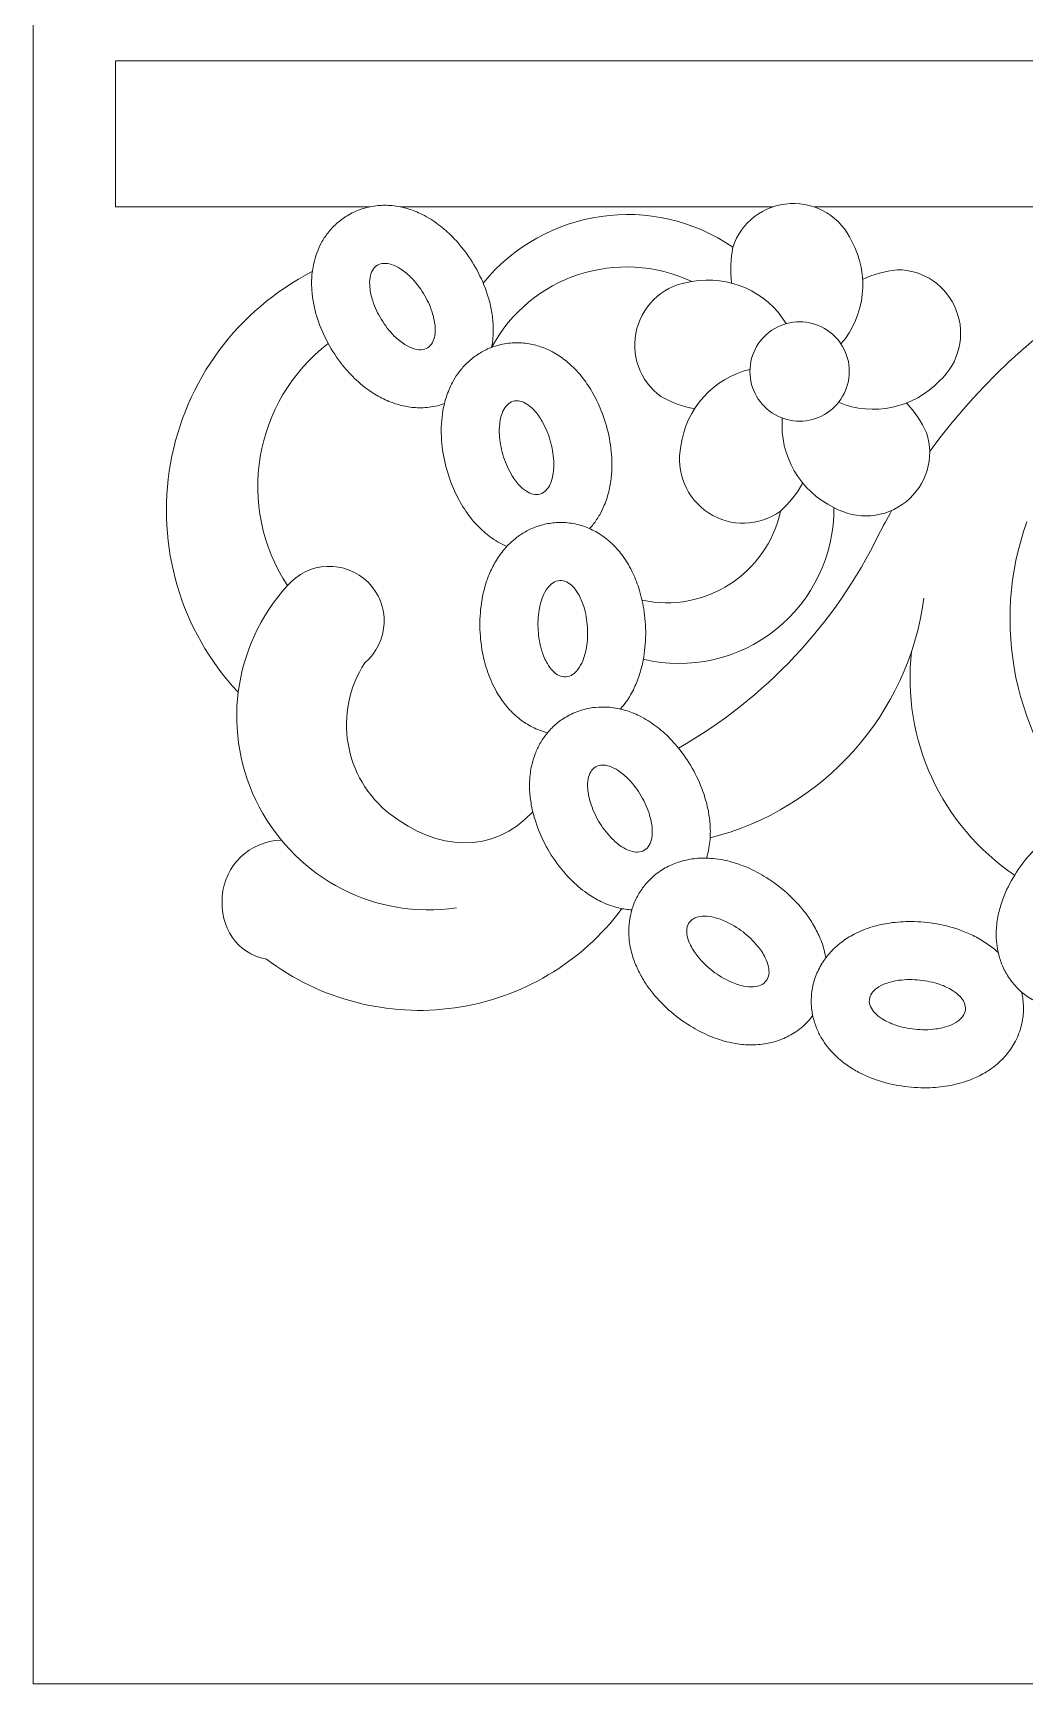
# Model space of a CAD drawing. Header units: millimetres. Extents: x 5151 to 5396, y 1629 to 1892.
# Drawn here: x 5151.92 to 5175.95, y 1769.91 to 1809.92 of the extents above; entities that cross this region are included whole.
import ezdxf

# ---------------------------------------------------------------- set-up
doc = ezdxf.new("R2010")
doc.units = ezdxf.units.MM
doc.header["$MEASUREMENT"] = 0
doc.layers.add('SITARA ALL', color=18, linetype='Continuous', true_color=0x000000)

msp = doc.modelspace()

# ---------------------------------------------------------------- linework, layer by layer
at = {"layer": 'SITARA ALL', "lineweight": 9}
for points, knots in [([(5151.918, 1891.909), (5151.918, 1891.909), (5395.918, 1891.909), (5395.918, 1891.909), (5395.918, 1891.909), (5395.918, 1769.909), (5395.918, 1769.909), (5395.918, 1769.909), (5151.918, 1769.909), (5151.918, 1769.909), (5151.918, 1769.909), (5151.918, 1891.909), (5151.918, 1891.909)], [0, 0, 0, 0, 0.25, 0.25, 0.25, 0.5, 0.5, 0.5, 0.75, 0.75, 0.75, 1, 1, 1, 1]), ([(5196.687, 1801.448), (5193.57, 1804.635), (5189.207, 1806.285), (5184.761, 1805.958), (5180.316, 1805.63), (5176.257, 1803.379), (5173.643, 1799.769)], [0, 0, 0, 0, 0.333333, 0.333333, 0.333333, 1, 1, 1, 1]), ([(5163.03, 1802.3), (5163.039, 1802.345), (5163.046, 1802.391), (5163.052, 1802.437), (5163.068, 1802.566), (5163.074, 1802.695), (5163.068, 1802.825), (5163.063, 1802.945), (5163.05, 1803.064), (5163.028, 1803.182), (5163.008, 1803.295), (5162.981, 1803.407), (5162.948, 1803.517), (5162.887, 1803.718), (5162.809, 1803.913), (5162.712, 1804.099), (5162.617, 1804.284), (5162.507, 1804.461), (5162.382, 1804.628), (5162.278, 1804.766), (5162.164, 1804.897), (5162.04, 1805.018), (5161.935, 1805.122), (5161.822, 1805.217), (5161.702, 1805.304), (5161.575, 1805.397), (5161.439, 1805.477), (5161.296, 1805.545), (5161.188, 1805.595), (5161.076, 1805.637), (5160.961, 1805.67), (5160.832, 1805.706), (5160.699, 1805.729), (5160.565, 1805.738), (5160.453, 1805.746), (5160.339, 1805.743), (5160.227, 1805.73), (5160.105, 1805.715), (5159.984, 1805.688), (5159.868, 1805.648), (5159.75, 1805.608), (5159.637, 1805.555), (5159.53, 1805.49)], [0, 0, 0, 0, 0.066667, 0.066667, 0.066667, 0.133333, 0.133333, 0.133333, 0.2, 0.2, 0.2, 0.266667, 0.266667, 0.266667, 0.333333, 0.333333, 0.333333, 0.4, 0.4, 0.4, 0.466667, 0.466667, 0.466667, 0.533333, 0.533333, 0.533333, 0.6, 0.6, 0.6, 0.666667, 0.666667, 0.666667, 0.733333, 0.733333, 0.733333, 0.8, 0.8, 0.8, 0.866667, 0.866667, 0.866667, 1, 1, 1, 1]), ([(5171.756, 1804.869), (5171.496, 1805.455), (5170.901, 1805.819), (5170.261, 1805.784), (5169.621, 1805.749), (5169.073, 1805.335), (5168.878, 1804.724)], [0, 0, 0, 0, 0.333333, 0.333333, 0.333333, 1, 1, 1, 1]), ([(5159.53, 1805.49), (5159.438, 1805.434), (5159.351, 1805.37), (5159.272, 1805.298), (5159.195, 1805.228), (5159.124, 1805.152), (5159.06, 1805.069), (5159.001, 1804.992), (5158.948, 1804.91), (5158.902, 1804.825), (5158.859, 1804.745), (5158.822, 1804.663), (5158.791, 1804.579), (5158.763, 1804.501), (5158.74, 1804.421), (5158.721, 1804.34), (5158.693, 1804.218), (5158.677, 1804.093), (5158.671, 1803.968), (5158.665, 1803.853), (5158.668, 1803.739), (5158.679, 1803.625), (5158.689, 1803.517), (5158.705, 1803.411), (5158.728, 1803.305), (5158.749, 1803.203), (5158.776, 1803.102), (5158.808, 1803.002), (5158.875, 1802.797), (5158.96, 1802.598), (5159.063, 1802.408), (5159.166, 1802.219), (5159.284, 1802.039), (5159.418, 1801.871), (5159.521, 1801.741), (5159.634, 1801.619), (5159.756, 1801.505), (5159.882, 1801.387), (5160.018, 1801.281), (5160.163, 1801.188), (5160.269, 1801.12), (5160.38, 1801.061), (5160.495, 1801.01), (5160.623, 1800.954), (5160.755, 1800.91), (5160.892, 1800.88), (5161.003, 1800.856), (5161.116, 1800.842), (5161.23, 1800.837), (5161.357, 1800.833), (5161.483, 1800.841), (5161.608, 1800.863), (5161.703, 1800.88), (5161.796, 1800.904), (5161.886, 1800.936)], [0, 0, 0, 0, 0.052632, 0.052632, 0.052632, 0.105263, 0.105263, 0.105263, 0.157895, 0.157895, 0.157895, 0.210526, 0.210526, 0.210526, 0.263158, 0.263158, 0.263158, 0.315789, 0.315789, 0.315789, 0.368421, 0.368421, 0.368421, 0.421053, 0.421053, 0.421053, 0.473684, 0.473684, 0.473684, 0.526316, 0.526316, 0.526316, 0.578947, 0.578947, 0.578947, 0.631579, 0.631579, 0.631579, 0.684211, 0.684211, 0.684211, 0.736842, 0.736842, 0.736842, 0.789474, 0.789474, 0.789474, 0.842105, 0.842105, 0.842105, 0.894737, 0.894737, 0.894737, 1, 1, 1, 1]), ([(5158.685, 1804.137), (5156.874, 1803.211), (5155.602, 1801.489), (5155.249, 1799.485), (5154.896, 1797.482), (5155.493, 1795.44), (5156.879, 1793.95)], [0, 0, 0, 0, 0.333333, 0.333333, 0.333333, 1, 1, 1, 1]), ([(5160.261, 1804.289), (5160.211, 1804.258), (5160.171, 1804.214), (5160.143, 1804.163), (5160.114, 1804.11), (5160.095, 1804.052), (5160.086, 1803.993), (5160.073, 1803.914), (5160.071, 1803.834), (5160.079, 1803.755), (5160.09, 1803.643), (5160.114, 1803.532), (5160.15, 1803.425), (5160.202, 1803.268), (5160.272, 1803.118), (5160.358, 1802.978), (5160.446, 1802.832), (5160.551, 1802.697), (5160.672, 1802.575), (5160.75, 1802.496), (5160.837, 1802.427), (5160.93, 1802.367), (5160.996, 1802.325), (5161.068, 1802.291), (5161.143, 1802.267), (5161.2, 1802.249), (5161.259, 1802.241), (5161.319, 1802.243), (5161.375, 1802.245), (5161.429, 1802.261), (5161.477, 1802.29), (5161.527, 1802.321), (5161.568, 1802.364), (5161.595, 1802.416), (5161.624, 1802.469), (5161.643, 1802.526), (5161.653, 1802.586), (5161.665, 1802.664), (5161.667, 1802.744), (5161.659, 1802.824), (5161.648, 1802.936), (5161.624, 1803.047), (5161.588, 1803.154), (5161.536, 1803.31), (5161.467, 1803.46), (5161.381, 1803.601), (5161.292, 1803.747), (5161.187, 1803.882), (5161.066, 1804.003), (5160.988, 1804.082), (5160.901, 1804.152), (5160.808, 1804.212), (5160.742, 1804.254), (5160.67, 1804.288), (5160.595, 1804.311), (5160.538, 1804.329), (5160.479, 1804.338), (5160.42, 1804.335), (5160.364, 1804.333), (5160.309, 1804.317), (5160.261, 1804.289)], [0, 0, 0, 0, 0.05, 0.05, 0.05, 0.1, 0.1, 0.1, 0.15, 0.15, 0.15, 0.2, 0.2, 0.2, 0.25, 0.25, 0.25, 0.3, 0.3, 0.3, 0.35, 0.35, 0.35, 0.4, 0.4, 0.4, 0.45, 0.45, 0.45, 0.5, 0.5, 0.5, 0.55, 0.55, 0.55, 0.6, 0.6, 0.6, 0.65, 0.65, 0.65, 0.7, 0.7, 0.7, 0.75, 0.75, 0.75, 0.8, 0.8, 0.8, 0.85, 0.85, 0.85, 0.9, 0.9, 0.9, 0.95, 0.95, 0.95, 1, 1, 1, 1]), ([(5173.883, 1801.488), (5174.359, 1801.917), (5174.521, 1802.595), (5174.29, 1803.193), (5174.059, 1803.791), (5173.496, 1804.184), (5172.855, 1804.18)], [0, 0, 0, 0, 0.333333, 0.333333, 0.333333, 1, 1, 1, 1]), ([(5167.883, 1803.892), (5167.246, 1803.826), (5166.716, 1803.372), (5166.551, 1802.753), (5166.387, 1802.133), (5166.612, 1801.484), (5167.132, 1801.11)], [0, 0, 0, 0, 0.333333, 0.333333, 0.333333, 1, 1, 1, 1]), ([(5171.697, 1801.716), (5171.697, 1802.146), (5171.467, 1802.543), (5171.095, 1802.758), (5170.722, 1802.973), (5170.263, 1802.973), (5169.89, 1802.758), (5169.518, 1802.543), (5169.288, 1802.146), (5169.288, 1801.716), (5169.288, 1801.285), (5169.518, 1800.888), (5169.89, 1800.673), (5170.263, 1800.458), (5170.722, 1800.458), (5171.095, 1800.673), (5171.467, 1800.888), (5171.697, 1801.285), (5171.697, 1801.716)], [0, 0, 0, 0, 0.166667, 0.166667, 0.166667, 0.333333, 0.333333, 0.333333, 0.5, 0.5, 0.5, 0.666667, 0.666667, 0.666667, 0.833333, 0.833333, 0.833333, 1, 1, 1, 1]), ([(5165.405, 1797.906), (5165.436, 1797.94), (5165.465, 1797.976), (5165.493, 1798.012), (5165.55, 1798.085), (5165.602, 1798.163), (5165.648, 1798.244), (5165.69, 1798.318), (5165.728, 1798.395), (5165.76, 1798.474), (5165.81, 1798.594), (5165.849, 1798.718), (5165.877, 1798.845), (5165.904, 1798.962), (5165.922, 1799.08), (5165.933, 1799.2), (5165.943, 1799.314), (5165.946, 1799.429), (5165.943, 1799.544), (5165.937, 1799.754), (5165.912, 1799.963), (5165.868, 1800.168), (5165.825, 1800.371), (5165.764, 1800.571), (5165.687, 1800.764), (5165.623, 1800.925), (5165.547, 1801.081), (5165.46, 1801.231), (5165.385, 1801.358), (5165.301, 1801.48), (5165.209, 1801.595), (5165.11, 1801.718), (5165, 1801.831), (5164.88, 1801.934), (5164.789, 1802.011), (5164.692, 1802.081), (5164.589, 1802.142), (5164.474, 1802.211), (5164.352, 1802.268), (5164.225, 1802.312), (5164.119, 1802.349), (5164.008, 1802.376), (5163.897, 1802.393), (5163.775, 1802.411), (5163.652, 1802.416), (5163.529, 1802.408), (5163.404, 1802.4), (5163.281, 1802.378), (5163.161, 1802.344)], [0, 0, 0, 0, 0.058824, 0.058824, 0.058824, 0.117647, 0.117647, 0.117647, 0.176471, 0.176471, 0.176471, 0.235294, 0.235294, 0.235294, 0.294118, 0.294118, 0.294118, 0.352941, 0.352941, 0.352941, 0.411765, 0.411765, 0.411765, 0.470588, 0.470588, 0.470588, 0.529412, 0.529412, 0.529412, 0.588235, 0.588235, 0.588235, 0.647059, 0.647059, 0.647059, 0.705882, 0.705882, 0.705882, 0.764706, 0.764706, 0.764706, 0.823529, 0.823529, 0.823529, 0.882353, 0.882353, 0.882353, 1, 1, 1, 1]), ([(5163.161, 1802.344), (5163.058, 1802.314), (5162.957, 1802.274), (5162.861, 1802.226), (5162.769, 1802.179), (5162.681, 1802.123), (5162.598, 1802.061), (5162.52, 1802.002), (5162.448, 1801.937), (5162.38, 1801.866), (5162.319, 1801.801), (5162.261, 1801.731), (5162.21, 1801.658), (5162.162, 1801.59), (5162.118, 1801.519), (5162.079, 1801.446), (5162.021, 1801.335), (5161.972, 1801.219), (5161.933, 1801.1), (5161.898, 1800.991), (5161.87, 1800.88), (5161.851, 1800.767), (5161.832, 1800.66), (5161.82, 1800.553), (5161.814, 1800.445), (5161.809, 1800.341), (5161.808, 1800.236), (5161.813, 1800.132), (5161.823, 1799.916), (5161.853, 1799.702), (5161.903, 1799.492), (5161.952, 1799.283), (5162.02, 1799.078), (5162.105, 1798.881), (5162.171, 1798.728), (5162.247, 1798.58), (5162.335, 1798.439), (5162.426, 1798.292), (5162.529, 1798.154), (5162.645, 1798.026), (5162.729, 1797.933), (5162.821, 1797.846), (5162.918, 1797.767), (5163.027, 1797.68), (5163.144, 1797.603), (5163.267, 1797.538), (5163.311, 1797.516), (5163.355, 1797.495), (5163.399, 1797.476)], [0, 0, 0, 0, 0.058824, 0.058824, 0.058824, 0.117647, 0.117647, 0.117647, 0.176471, 0.176471, 0.176471, 0.235294, 0.235294, 0.235294, 0.294118, 0.294118, 0.294118, 0.352941, 0.352941, 0.352941, 0.411765, 0.411765, 0.411765, 0.470588, 0.470588, 0.470588, 0.529412, 0.529412, 0.529412, 0.588235, 0.588235, 0.588235, 0.647059, 0.647059, 0.647059, 0.705882, 0.705882, 0.705882, 0.764706, 0.764706, 0.764706, 0.823529, 0.823529, 0.823529, 0.882353, 0.882353, 0.882353, 1, 1, 1, 1]), ([(5163.552, 1800.993), (5163.496, 1800.976), (5163.445, 1800.945), (5163.405, 1800.902), (5163.363, 1800.859), (5163.33, 1800.808), (5163.305, 1800.753), (5163.272, 1800.681), (5163.249, 1800.604), (5163.237, 1800.526), (5163.218, 1800.414), (5163.212, 1800.301), (5163.218, 1800.188), (5163.228, 1800.024), (5163.255, 1799.861), (5163.302, 1799.703), (5163.349, 1799.538), (5163.415, 1799.38), (5163.5, 1799.232), (5163.554, 1799.135), (5163.62, 1799.045), (5163.694, 1798.963), (5163.747, 1798.905), (5163.807, 1798.854), (5163.873, 1798.811), (5163.923, 1798.779), (5163.979, 1798.755), (5164.037, 1798.742), (5164.091, 1798.729), (5164.148, 1798.73), (5164.202, 1798.745), (5164.258, 1798.762), (5164.309, 1798.793), (5164.349, 1798.836), (5164.39, 1798.879), (5164.424, 1798.93), (5164.449, 1798.985), (5164.481, 1799.057), (5164.504, 1799.134), (5164.517, 1799.213), (5164.536, 1799.324), (5164.542, 1799.437), (5164.535, 1799.55), (5164.526, 1799.715), (5164.498, 1799.877), (5164.452, 1800.035), (5164.405, 1800.2), (5164.339, 1800.358), (5164.254, 1800.506), (5164.199, 1800.603), (5164.134, 1800.693), (5164.06, 1800.775), (5164.007, 1800.833), (5163.946, 1800.885), (5163.88, 1800.927), (5163.83, 1800.959), (5163.775, 1800.983), (5163.717, 1800.996), (5163.663, 1801.009), (5163.606, 1801.008), (5163.552, 1800.993)], [0, 0, 0, 0, 0.05, 0.05, 0.05, 0.1, 0.1, 0.1, 0.15, 0.15, 0.15, 0.2, 0.2, 0.2, 0.25, 0.25, 0.25, 0.3, 0.3, 0.3, 0.35, 0.35, 0.35, 0.4, 0.4, 0.4, 0.45, 0.45, 0.45, 0.5, 0.5, 0.5, 0.55, 0.55, 0.55, 0.6, 0.6, 0.6, 0.65, 0.65, 0.65, 0.7, 0.7, 0.7, 0.75, 0.75, 0.75, 0.8, 0.8, 0.8, 0.85, 0.85, 0.85, 0.9, 0.9, 0.9, 0.95, 0.95, 0.95, 1, 1, 1, 1]), ([(5171.324, 1798.421), (5171.879, 1798.1), (5172.574, 1798.156), (5173.071, 1798.56), (5173.568, 1798.965), (5173.768, 1799.622), (5173.567, 1800.23)], [0, 0, 0, 0, 0.333333, 0.333333, 0.333333, 1, 1, 1, 1]), ([(5167.616, 1799.907), (5167.482, 1799.28), (5167.75, 1798.636), (5168.288, 1798.288), (5168.827, 1797.94), (5169.513, 1797.953), (5170.03, 1798.333)], [0, 0, 0, 0, 0.333333, 0.333333, 0.333333, 1, 1, 1, 1]), ([(5166.705, 1794.74), (5167.828, 1794.473), (5169.011, 1794.739), (5169.913, 1795.459), (5170.815, 1796.179), (5171.335, 1797.267), (5171.324, 1798.421)], [0, 0, 0, 0, 0.333333, 0.333333, 0.333333, 1, 1, 1, 1]), ([(5164.592, 1798.053), (5164.485, 1798.046), (5164.378, 1798.029), (5164.274, 1798.003), (5164.173, 1797.977), (5164.075, 1797.942), (5163.981, 1797.899), (5163.892, 1797.858), (5163.807, 1797.81), (5163.727, 1797.756), (5163.652, 1797.706), (5163.581, 1797.65), (5163.515, 1797.59), (5163.453, 1797.534), (5163.395, 1797.474), (5163.342, 1797.411), (5163.26, 1797.316), (5163.187, 1797.213), (5163.124, 1797.105), (5163.066, 1797.006), (5163.015, 1796.904), (5162.971, 1796.798), (5162.93, 1796.698), (5162.895, 1796.596), (5162.866, 1796.492), (5162.838, 1796.391), (5162.815, 1796.289), (5162.797, 1796.186), (5162.76, 1795.973), (5162.743, 1795.758), (5162.746, 1795.542), (5162.749, 1795.327), (5162.77, 1795.112), (5162.81, 1794.901), (5162.841, 1794.738), (5162.884, 1794.577), (5162.939, 1794.42), (5162.996, 1794.257), (5163.067, 1794.1), (5163.152, 1793.95), (5163.214, 1793.841), (5163.285, 1793.736), (5163.363, 1793.638), (5163.45, 1793.529), (5163.547, 1793.429), (5163.654, 1793.339), (5163.741, 1793.265), (5163.835, 1793.2), (5163.934, 1793.143), (5164.043, 1793.08), (5164.16, 1793.029), (5164.28, 1792.99), (5164.314, 1792.979), (5164.349, 1792.969), (5164.384, 1792.961)], [0, 0, 0, 0, 0.052632, 0.052632, 0.052632, 0.105263, 0.105263, 0.105263, 0.157895, 0.157895, 0.157895, 0.210526, 0.210526, 0.210526, 0.263158, 0.263158, 0.263158, 0.315789, 0.315789, 0.315789, 0.368421, 0.368421, 0.368421, 0.421053, 0.421053, 0.421053, 0.473684, 0.473684, 0.473684, 0.526316, 0.526316, 0.526316, 0.578947, 0.578947, 0.578947, 0.631579, 0.631579, 0.631579, 0.684211, 0.684211, 0.684211, 0.736842, 0.736842, 0.736842, 0.789474, 0.789474, 0.789474, 0.842105, 0.842105, 0.842105, 0.894737, 0.894737, 0.894737, 1, 1, 1, 1]), ([(5166.152, 1793.535), (5166.201, 1793.591), (5166.247, 1793.651), (5166.291, 1793.712), (5166.365, 1793.818), (5166.43, 1793.931), (5166.485, 1794.048), (5166.536, 1794.157), (5166.58, 1794.268), (5166.616, 1794.383), (5166.651, 1794.493), (5166.679, 1794.604), (5166.701, 1794.717), (5166.741, 1794.923), (5166.761, 1795.132), (5166.763, 1795.342), (5166.765, 1795.55), (5166.749, 1795.758), (5166.716, 1795.963), (5166.688, 1796.134), (5166.648, 1796.303), (5166.595, 1796.468), (5166.55, 1796.609), (5166.494, 1796.746), (5166.429, 1796.878), (5166.359, 1797.02), (5166.276, 1797.154), (5166.181, 1797.28), (5166.109, 1797.375), (5166.03, 1797.464), (5165.943, 1797.546), (5165.845, 1797.639), (5165.739, 1797.721), (5165.624, 1797.791), (5165.528, 1797.85), (5165.426, 1797.901), (5165.321, 1797.941), (5165.206, 1797.985), (5165.087, 1798.017), (5164.965, 1798.036), (5164.842, 1798.055), (5164.717, 1798.061), (5164.592, 1798.053)], [0, 0, 0, 0, 0.066667, 0.066667, 0.066667, 0.133333, 0.133333, 0.133333, 0.2, 0.2, 0.2, 0.266667, 0.266667, 0.266667, 0.333333, 0.333333, 0.333333, 0.4, 0.4, 0.4, 0.466667, 0.466667, 0.466667, 0.533333, 0.533333, 0.533333, 0.6, 0.6, 0.6, 0.666667, 0.666667, 0.666667, 0.733333, 0.733333, 0.733333, 0.8, 0.8, 0.8, 0.866667, 0.866667, 0.866667, 1, 1, 1, 1]), ([(5159.959, 1794.656), (5160.241, 1794.897), (5160.41, 1795.244), (5160.424, 1795.615), (5160.439, 1795.986), (5160.299, 1796.344), (5160.036, 1796.606), (5159.774, 1796.868), (5159.413, 1797.009), (5159.043, 1796.993), (5158.672, 1796.978), (5158.326, 1796.81), (5158.086, 1796.527)], [0, 0, 0, 0, 0.2, 0.2, 0.2, 0.4, 0.4, 0.4, 0.6, 0.6, 0.6, 1, 1, 1, 1]), ([(5158.086, 1796.527), (5156.745, 1795.065), (5156.47, 1792.917), (5157.4, 1791.164), (5158.329, 1789.412), (5160.216, 1788.428), (5162.178, 1788.718)], [0, 0, 0, 0, 0.333333, 0.333333, 0.333333, 1, 1, 1, 1]), ([(5164.681, 1796.649), (5164.622, 1796.645), (5164.566, 1796.626), (5164.518, 1796.593), (5164.468, 1796.559), (5164.424, 1796.517), (5164.388, 1796.469), (5164.34, 1796.405), (5164.301, 1796.335), (5164.272, 1796.262), (5164.229, 1796.157), (5164.199, 1796.048), (5164.181, 1795.936), (5164.154, 1795.773), (5164.146, 1795.609), (5164.157, 1795.444), (5164.167, 1795.274), (5164.198, 1795.105), (5164.248, 1794.941), (5164.28, 1794.835), (5164.324, 1794.733), (5164.38, 1794.637), (5164.418, 1794.569), (5164.466, 1794.506), (5164.522, 1794.45), (5164.563, 1794.407), (5164.612, 1794.372), (5164.666, 1794.347), (5164.716, 1794.322), (5164.772, 1794.311), (5164.828, 1794.314), (5164.886, 1794.319), (5164.943, 1794.338), (5164.991, 1794.371), (5165.041, 1794.405), (5165.085, 1794.446), (5165.121, 1794.495), (5165.168, 1794.559), (5165.207, 1794.628), (5165.237, 1794.702), (5165.279, 1794.807), (5165.31, 1794.916), (5165.328, 1795.028), (5165.355, 1795.19), (5165.363, 1795.355), (5165.352, 1795.52), (5165.342, 1795.69), (5165.311, 1795.859), (5165.261, 1796.022), (5165.228, 1796.128), (5165.184, 1796.231), (5165.129, 1796.327), (5165.09, 1796.395), (5165.043, 1796.458), (5164.987, 1796.514), (5164.945, 1796.556), (5164.897, 1796.591), (5164.843, 1796.617), (5164.792, 1796.641), (5164.737, 1796.652), (5164.681, 1796.649)], [0, 0, 0, 0, 0.05, 0.05, 0.05, 0.1, 0.1, 0.1, 0.15, 0.15, 0.15, 0.2, 0.2, 0.2, 0.25, 0.25, 0.25, 0.3, 0.3, 0.3, 0.35, 0.35, 0.35, 0.4, 0.4, 0.4, 0.45, 0.45, 0.45, 0.5, 0.5, 0.5, 0.55, 0.55, 0.55, 0.6, 0.6, 0.6, 0.65, 0.65, 0.65, 0.7, 0.7, 0.7, 0.75, 0.75, 0.75, 0.8, 0.8, 0.8, 0.85, 0.85, 0.85, 0.9, 0.9, 0.9, 0.95, 0.95, 0.95, 1, 1, 1, 1]), ([(5159.959, 1794.656), (5159.179, 1793.459), (5159.446, 1791.864), (5160.573, 1790.986), (5161.701, 1790.109), (5163.058, 1789.998), (5164.027, 1791.048)], [0, 0, 0, 0, 0.333333, 0.333333, 0.333333, 1, 1, 1, 1]), ([(5168.236, 1789.922), (5168.242, 1789.941), (5168.247, 1789.959), (5168.252, 1789.977), (5168.275, 1790.06), (5168.293, 1790.144), (5168.305, 1790.228), (5168.324, 1790.357), (5168.332, 1790.486), (5168.329, 1790.616), (5168.326, 1790.736), (5168.315, 1790.855), (5168.296, 1790.974), (5168.278, 1791.087), (5168.253, 1791.2), (5168.222, 1791.31), (5168.165, 1791.512), (5168.09, 1791.709), (5167.998, 1791.897), (5167.906, 1792.084), (5167.799, 1792.263), (5167.677, 1792.432), (5167.576, 1792.572), (5167.465, 1792.705), (5167.343, 1792.829), (5167.24, 1792.935), (5167.129, 1793.032), (5167.011, 1793.121), (5166.886, 1793.217), (5166.751, 1793.3), (5166.61, 1793.37), (5166.503, 1793.423), (5166.392, 1793.467), (5166.277, 1793.501), (5166.149, 1793.54), (5166.017, 1793.566), (5165.883, 1793.578), (5165.77, 1793.587), (5165.657, 1793.587), (5165.545, 1793.576), (5165.422, 1793.564), (5165.301, 1793.539), (5165.184, 1793.501), (5165.065, 1793.463), (5164.951, 1793.412), (5164.843, 1793.35)], [0, 0, 0, 0, 0.0625, 0.0625, 0.0625, 0.125, 0.125, 0.125, 0.1875, 0.1875, 0.1875, 0.25, 0.25, 0.25, 0.3125, 0.3125, 0.3125, 0.375, 0.375, 0.375, 0.4375, 0.4375, 0.4375, 0.5, 0.5, 0.5, 0.5625, 0.5625, 0.5625, 0.625, 0.625, 0.625, 0.6875, 0.6875, 0.6875, 0.75, 0.75, 0.75, 0.8125, 0.8125, 0.8125, 0.875, 0.875, 0.875, 1, 1, 1, 1]), ([(5164.843, 1793.35), (5164.75, 1793.296), (5164.662, 1793.233), (5164.581, 1793.162), (5164.503, 1793.094), (5164.43, 1793.019), (5164.365, 1792.938), (5164.304, 1792.862), (5164.25, 1792.781), (5164.202, 1792.697), (5164.158, 1792.618), (5164.119, 1792.537), (5164.087, 1792.453), (5164.057, 1792.375), (5164.032, 1792.296), (5164.012, 1792.216), (5163.982, 1792.094), (5163.963, 1791.97), (5163.954, 1791.844), (5163.947, 1791.73), (5163.947, 1791.616), (5163.956, 1791.501), (5163.964, 1791.394), (5163.978, 1791.287), (5163.998, 1791.181), (5164.018, 1791.078), (5164.043, 1790.976), (5164.073, 1790.876), (5164.136, 1790.67), (5164.217, 1790.469), (5164.316, 1790.277), (5164.415, 1790.086), (5164.53, 1789.904), (5164.661, 1789.734), (5164.761, 1789.601), (5164.872, 1789.477), (5164.991, 1789.361), (5165.115, 1789.241), (5165.249, 1789.132), (5165.392, 1789.036), (5165.497, 1788.966), (5165.606, 1788.904), (5165.72, 1788.852), (5165.847, 1788.793), (5165.979, 1788.747), (5166.115, 1788.714), (5166.217, 1788.69), (5166.321, 1788.674), (5166.426, 1788.666)], [0, 0, 0, 0, 0.058824, 0.058824, 0.058824, 0.117647, 0.117647, 0.117647, 0.176471, 0.176471, 0.176471, 0.235294, 0.235294, 0.235294, 0.294118, 0.294118, 0.294118, 0.352941, 0.352941, 0.352941, 0.411765, 0.411765, 0.411765, 0.470588, 0.470588, 0.470588, 0.529412, 0.529412, 0.529412, 0.588235, 0.588235, 0.588235, 0.647059, 0.647059, 0.647059, 0.705882, 0.705882, 0.705882, 0.764706, 0.764706, 0.764706, 0.823529, 0.823529, 0.823529, 0.882353, 0.882353, 0.882353, 1, 1, 1, 1]), ([(5165.551, 1792.134), (5165.5, 1792.104), (5165.459, 1792.062), (5165.43, 1792.01), (5165.4, 1791.958), (5165.38, 1791.901), (5165.369, 1791.842), (5165.355, 1791.763), (5165.352, 1791.684), (5165.358, 1791.604), (5165.367, 1791.492), (5165.389, 1791.38), (5165.423, 1791.272), (5165.472, 1791.115), (5165.538, 1790.964), (5165.621, 1790.822), (5165.707, 1790.674), (5165.81, 1790.537), (5165.928, 1790.413), (5166.005, 1790.333), (5166.09, 1790.261), (5166.182, 1790.2), (5166.248, 1790.156), (5166.318, 1790.121), (5166.393, 1790.096), (5166.449, 1790.077), (5166.509, 1790.067), (5166.568, 1790.068), (5166.624, 1790.069), (5166.679, 1790.084), (5166.727, 1790.112), (5166.778, 1790.142), (5166.819, 1790.185), (5166.848, 1790.236), (5166.878, 1790.288), (5166.898, 1790.345), (5166.909, 1790.405), (5166.923, 1790.483), (5166.926, 1790.563), (5166.92, 1790.642), (5166.911, 1790.755), (5166.889, 1790.866), (5166.855, 1790.974), (5166.806, 1791.131), (5166.74, 1791.282), (5166.657, 1791.424), (5166.571, 1791.572), (5166.468, 1791.71), (5166.35, 1791.833), (5166.273, 1791.913), (5166.188, 1791.985), (5166.096, 1792.046), (5166.03, 1792.09), (5165.96, 1792.125), (5165.885, 1792.15), (5165.829, 1792.169), (5165.77, 1792.179), (5165.71, 1792.178), (5165.654, 1792.177), (5165.599, 1792.162), (5165.551, 1792.134)], [0, 0, 0, 0, 0.05, 0.05, 0.05, 0.1, 0.1, 0.1, 0.15, 0.15, 0.15, 0.2, 0.2, 0.2, 0.25, 0.25, 0.25, 0.3, 0.3, 0.3, 0.35, 0.35, 0.35, 0.4, 0.4, 0.4, 0.45, 0.45, 0.45, 0.5, 0.5, 0.5, 0.55, 0.55, 0.55, 0.6, 0.6, 0.6, 0.65, 0.65, 0.65, 0.7, 0.7, 0.7, 0.75, 0.75, 0.75, 0.8, 0.8, 0.8, 0.85, 0.85, 0.85, 0.9, 0.9, 0.9, 0.95, 0.95, 0.95, 1, 1, 1, 1]), ([(5179.241, 1790.574), (5179.302, 1790.518), (5179.36, 1790.458), (5179.413, 1790.394), (5179.479, 1790.314), (5179.538, 1790.228), (5179.589, 1790.137), (5179.636, 1790.052), (5179.677, 1789.964), (5179.71, 1789.872), (5179.741, 1789.787), (5179.765, 1789.701), (5179.784, 1789.613), (5179.8, 1789.531), (5179.812, 1789.449), (5179.818, 1789.366), (5179.828, 1789.241), (5179.827, 1789.116), (5179.814, 1788.991), (5179.803, 1788.877), (5179.784, 1788.764), (5179.756, 1788.653), (5179.731, 1788.548), (5179.699, 1788.444), (5179.662, 1788.343), (5179.625, 1788.245), (5179.584, 1788.149), (5179.538, 1788.055), (5179.442, 1787.862), (5179.329, 1787.677), (5179.199, 1787.505), (5179.07, 1787.332), (5178.927, 1787.172), (5178.77, 1787.025), (5178.649, 1786.911), (5178.519, 1786.807), (5178.383, 1786.712), (5178.241, 1786.614), (5178.091, 1786.528), (5177.934, 1786.457), (5177.819, 1786.405), (5177.701, 1786.363), (5177.579, 1786.329), (5177.445, 1786.292), (5177.307, 1786.269), (5177.168, 1786.259), (5177.054, 1786.251), (5176.94, 1786.253), (5176.827, 1786.265), (5176.701, 1786.279), (5176.577, 1786.306), (5176.457, 1786.346), (5176.326, 1786.389), (5176.201, 1786.448), (5176.084, 1786.52), (5175.983, 1786.583), (5175.889, 1786.656), (5175.803, 1786.738), (5175.719, 1786.819), (5175.643, 1786.909), (5175.577, 1787.005), (5175.514, 1787.096), (5175.461, 1787.193), (5175.416, 1787.294), (5175.375, 1787.387), (5175.342, 1787.483), (5175.317, 1787.582), (5175.294, 1787.672), (5175.277, 1787.764), (5175.268, 1787.857), (5175.259, 1787.942), (5175.255, 1788.027), (5175.257, 1788.113), (5175.259, 1788.242), (5175.273, 1788.372), (5175.297, 1788.499), (5175.32, 1788.617), (5175.35, 1788.733), (5175.389, 1788.847), (5175.425, 1788.956), (5175.468, 1789.063), (5175.517, 1789.167), (5175.606, 1789.356), (5175.712, 1789.538), (5175.835, 1789.708), (5175.955, 1789.878), (5176.091, 1790.036), (5176.239, 1790.183), (5176.361, 1790.305), (5176.493, 1790.418), (5176.633, 1790.52), (5176.753, 1790.607), (5176.878, 1790.685), (5177.009, 1790.753), (5177.149, 1790.827), (5177.295, 1790.887), (5177.446, 1790.932), (5177.446, 1790.932), (5177.469, 1790.939), (5177.469, 1790.939)], [0, 0, 0, 0, 0.029412, 0.029412, 0.029412, 0.058824, 0.058824, 0.058824, 0.088235, 0.088235, 0.088235, 0.117647, 0.117647, 0.117647, 0.147059, 0.147059, 0.147059, 0.176471, 0.176471, 0.176471, 0.205882, 0.205882, 0.205882, 0.235294, 0.235294, 0.235294, 0.264706, 0.264706, 0.264706, 0.294118, 0.294118, 0.294118, 0.323529, 0.323529, 0.323529, 0.352941, 0.352941, 0.352941, 0.382353, 0.382353, 0.382353, 0.411765, 0.411765, 0.411765, 0.441176, 0.441176, 0.441176, 0.470588, 0.470588, 0.470588, 0.5, 0.5, 0.5, 0.529412, 0.529412, 0.529412, 0.558824, 0.558824, 0.558824, 0.588235, 0.588235, 0.588235, 0.617647, 0.617647, 0.617647, 0.647059, 0.647059, 0.647059, 0.676471, 0.676471, 0.676471, 0.705882, 0.705882, 0.705882, 0.735294, 0.735294, 0.735294, 0.764706, 0.764706, 0.764706, 0.794118, 0.794118, 0.794118, 0.823529, 0.823529, 0.823529, 0.852941, 0.852941, 0.852941, 0.882353, 0.882353, 0.882353, 0.911765, 0.911765, 0.911765, 0.941176, 0.941176, 0.941176, 1, 1, 1, 1]), ([(5157.922, 1790.357), (5157.171, 1790.334), (5156.559, 1789.747), (5156.504, 1788.998), (5156.449, 1788.249), (5156.835, 1787.61), (5157.574, 1787.477)], [0, 0, 0, 0, 0.333333, 0.333333, 0.333333, 1, 1, 1, 1]), ([(5171.128, 1787.508), (5171.12, 1787.555), (5171.11, 1787.603), (5171.099, 1787.649), (5171.068, 1787.775), (5171.026, 1787.898), (5170.974, 1788.017), (5170.926, 1788.127), (5170.871, 1788.234), (5170.808, 1788.336), (5170.749, 1788.434), (5170.684, 1788.529), (5170.613, 1788.62), (5170.484, 1788.785), (5170.341, 1788.939), (5170.184, 1789.078), (5170.028, 1789.217), (5169.862, 1789.342), (5169.685, 1789.452), (5169.538, 1789.544), (5169.385, 1789.625), (5169.226, 1789.694), (5169.09, 1789.753), (5168.951, 1789.801), (5168.808, 1789.839), (5168.656, 1789.88), (5168.5, 1789.906), (5168.343, 1789.917), (5168.223, 1789.926), (5168.104, 1789.925), (5167.985, 1789.914), (5167.851, 1789.901), (5167.719, 1789.875), (5167.591, 1789.835), (5167.483, 1789.802), (5167.378, 1789.759), (5167.278, 1789.706), (5167.169, 1789.648), (5167.067, 1789.579), (5166.972, 1789.501), (5166.877, 1789.42), (5166.79, 1789.33), (5166.714, 1789.231)], [0, 0, 0, 0, 0.066667, 0.066667, 0.066667, 0.133333, 0.133333, 0.133333, 0.2, 0.2, 0.2, 0.266667, 0.266667, 0.266667, 0.333333, 0.333333, 0.333333, 0.4, 0.4, 0.4, 0.466667, 0.466667, 0.466667, 0.533333, 0.533333, 0.533333, 0.6, 0.6, 0.6, 0.666667, 0.666667, 0.666667, 0.733333, 0.733333, 0.733333, 0.8, 0.8, 0.8, 0.866667, 0.866667, 0.866667, 1, 1, 1, 1]), ([(5166.714, 1789.231), (5166.648, 1789.146), (5166.591, 1789.055), (5166.542, 1788.959), (5166.495, 1788.866), (5166.457, 1788.769), (5166.427, 1788.67), (5166.4, 1788.577), (5166.379, 1788.481), (5166.367, 1788.384), (5166.356, 1788.295), (5166.351, 1788.205), (5166.353, 1788.115), (5166.354, 1788.032), (5166.361, 1787.95), (5166.373, 1787.867), (5166.391, 1787.743), (5166.42, 1787.621), (5166.46, 1787.502), (5166.496, 1787.393), (5166.54, 1787.287), (5166.591, 1787.185), (5166.639, 1787.088), (5166.692, 1786.994), (5166.751, 1786.904), (5166.808, 1786.816), (5166.87, 1786.732), (5166.936, 1786.651), (5167.071, 1786.483), (5167.223, 1786.328), (5167.387, 1786.188), (5167.551, 1786.048), (5167.726, 1785.923), (5167.911, 1785.814), (5168.054, 1785.73), (5168.204, 1785.657), (5168.358, 1785.594), (5168.518, 1785.53), (5168.683, 1785.48), (5168.852, 1785.445), (5168.975, 1785.419), (5169.1, 1785.404), (5169.226, 1785.398), (5169.365, 1785.392), (5169.505, 1785.399), (5169.643, 1785.42), (5169.755, 1785.437), (5169.866, 1785.464), (5169.974, 1785.501), (5170.094, 1785.542), (5170.209, 1785.596), (5170.317, 1785.661), (5170.435, 1785.732), (5170.545, 1785.817), (5170.643, 1785.914), (5170.704, 1785.974), (5170.76, 1786.039), (5170.811, 1786.107)], [0, 0, 0, 0, 0.05, 0.05, 0.05, 0.1, 0.1, 0.1, 0.15, 0.15, 0.15, 0.2, 0.2, 0.2, 0.25, 0.25, 0.25, 0.3, 0.3, 0.3, 0.35, 0.35, 0.35, 0.4, 0.4, 0.4, 0.45, 0.45, 0.45, 0.5, 0.5, 0.5, 0.55, 0.55, 0.55, 0.6, 0.6, 0.6, 0.65, 0.65, 0.65, 0.7, 0.7, 0.7, 0.75, 0.75, 0.75, 0.8, 0.8, 0.8, 0.85, 0.85, 0.85, 0.9, 0.9, 0.9, 1, 1, 1, 1]), ([(5157.574, 1787.477), (5158.877, 1786.489), (5160.52, 1786.064), (5162.138, 1786.294), (5163.756, 1786.525), (5165.211, 1787.387), (5166.185, 1788.699)], [0, 0, 0, 0, 0.333333, 0.333333, 0.333333, 1, 1, 1, 1]), ([(5167.828, 1788.373), (5167.793, 1788.326), (5167.771, 1788.271), (5167.763, 1788.213), (5167.756, 1788.153), (5167.758, 1788.093), (5167.771, 1788.034), (5167.788, 1787.956), (5167.814, 1787.881), (5167.85, 1787.81), (5167.902, 1787.709), (5167.964, 1787.614), (5168.036, 1787.527), (5168.14, 1787.4), (5168.259, 1787.285), (5168.39, 1787.185), (5168.525, 1787.08), (5168.672, 1786.992), (5168.828, 1786.922), (5168.929, 1786.877), (5169.035, 1786.843), (5169.144, 1786.821), (5169.221, 1786.805), (5169.3, 1786.8), (5169.378, 1786.804), (5169.438, 1786.808), (5169.496, 1786.822), (5169.551, 1786.845), (5169.602, 1786.867), (5169.647, 1786.902), (5169.682, 1786.946), (5169.717, 1786.992), (5169.74, 1787.048), (5169.747, 1787.106), (5169.755, 1787.165), (5169.752, 1787.226), (5169.739, 1787.285), (5169.722, 1787.363), (5169.696, 1787.438), (5169.66, 1787.509), (5169.609, 1787.61), (5169.547, 1787.705), (5169.475, 1787.792), (5169.37, 1787.919), (5169.251, 1788.034), (5169.121, 1788.134), (5168.985, 1788.239), (5168.838, 1788.327), (5168.682, 1788.397), (5168.581, 1788.442), (5168.475, 1788.476), (5168.366, 1788.498), (5168.289, 1788.514), (5168.211, 1788.519), (5168.132, 1788.515), (5168.073, 1788.511), (5168.014, 1788.497), (5167.959, 1788.474), (5167.908, 1788.452), (5167.863, 1788.417), (5167.828, 1788.373)], [0, 0, 0, 0, 0.05, 0.05, 0.05, 0.1, 0.1, 0.1, 0.15, 0.15, 0.15, 0.2, 0.2, 0.2, 0.25, 0.25, 0.25, 0.3, 0.3, 0.3, 0.35, 0.35, 0.35, 0.4, 0.4, 0.4, 0.45, 0.45, 0.45, 0.5, 0.5, 0.5, 0.55, 0.55, 0.55, 0.6, 0.6, 0.6, 0.65, 0.65, 0.65, 0.7, 0.7, 0.7, 0.75, 0.75, 0.75, 0.8, 0.8, 0.8, 0.85, 0.85, 0.85, 0.9, 0.9, 0.9, 0.95, 0.95, 0.95, 1, 1, 1, 1]), ([(5175.305, 1787.632), (5175.224, 1787.707), (5175.138, 1787.776), (5175.048, 1787.839), (5174.95, 1787.908), (5174.846, 1787.97), (5174.74, 1788.024), (5174.637, 1788.077), (5174.532, 1788.123), (5174.424, 1788.163), (5174.228, 1788.237), (5174.025, 1788.292), (5173.819, 1788.328), (5173.614, 1788.365), (5173.406, 1788.384), (5173.198, 1788.386), (5173.025, 1788.387), (5172.851, 1788.375), (5172.68, 1788.35), (5172.534, 1788.329), (5172.389, 1788.297), (5172.248, 1788.255), (5172.097, 1788.21), (5171.951, 1788.15), (5171.811, 1788.078), (5171.705, 1788.022), (5171.604, 1787.959), (5171.508, 1787.887), (5171.401, 1787.806), (5171.302, 1787.715), (5171.214, 1787.614), (5171.139, 1787.528), (5171.073, 1787.437), (5171.015, 1787.339), (5170.953, 1787.233), (5170.902, 1787.121), (5170.863, 1787.004), (5170.823, 1786.886), (5170.797, 1786.764), (5170.784, 1786.64)], [0, 0, 0, 0, 0.071429, 0.071429, 0.071429, 0.142857, 0.142857, 0.142857, 0.214286, 0.214286, 0.214286, 0.285714, 0.285714, 0.285714, 0.357143, 0.357143, 0.357143, 0.428571, 0.428571, 0.428571, 0.5, 0.5, 0.5, 0.571429, 0.571429, 0.571429, 0.642857, 0.642857, 0.642857, 0.714286, 0.714286, 0.714286, 0.785714, 0.785714, 0.785714, 0.857143, 0.857143, 0.857143, 1, 1, 1, 1]), ([(5172.183, 1786.493), (5172.177, 1786.435), (5172.187, 1786.376), (5172.211, 1786.323), (5172.236, 1786.268), (5172.27, 1786.218), (5172.312, 1786.174), (5172.367, 1786.117), (5172.429, 1786.067), (5172.497, 1786.025), (5172.593, 1785.966), (5172.696, 1785.918), (5172.803, 1785.881), (5172.959, 1785.828), (5173.12, 1785.792), (5173.284, 1785.776), (5173.454, 1785.757), (5173.625, 1785.759), (5173.795, 1785.782), (5173.905, 1785.796), (5174.013, 1785.823), (5174.117, 1785.861), (5174.191, 1785.888), (5174.261, 1785.925), (5174.325, 1785.97), (5174.374, 1786.004), (5174.416, 1786.046), (5174.451, 1786.095), (5174.483, 1786.141), (5174.503, 1786.194), (5174.509, 1786.249), (5174.515, 1786.308), (5174.505, 1786.367), (5174.481, 1786.42), (5174.456, 1786.475), (5174.422, 1786.525), (5174.38, 1786.568), (5174.325, 1786.626), (5174.263, 1786.676), (5174.195, 1786.717), (5174.099, 1786.777), (5173.996, 1786.825), (5173.889, 1786.861), (5173.734, 1786.915), (5173.572, 1786.95), (5173.408, 1786.967), (5173.238, 1786.985), (5173.067, 1786.983), (5172.897, 1786.961), (5172.787, 1786.946), (5172.679, 1786.92), (5172.575, 1786.882), (5172.501, 1786.855), (5172.431, 1786.818), (5172.367, 1786.773), (5172.318, 1786.739), (5172.276, 1786.696), (5172.241, 1786.648), (5172.209, 1786.602), (5172.189, 1786.549), (5172.183, 1786.493)], [0, 0, 0, 0, 0.05, 0.05, 0.05, 0.1, 0.1, 0.1, 0.15, 0.15, 0.15, 0.2, 0.2, 0.2, 0.25, 0.25, 0.25, 0.3, 0.3, 0.3, 0.35, 0.35, 0.35, 0.4, 0.4, 0.4, 0.45, 0.45, 0.45, 0.5, 0.5, 0.5, 0.55, 0.55, 0.55, 0.6, 0.6, 0.6, 0.65, 0.65, 0.65, 0.7, 0.7, 0.7, 0.75, 0.75, 0.75, 0.8, 0.8, 0.8, 0.85, 0.85, 0.85, 0.9, 0.9, 0.9, 0.95, 0.95, 0.95, 1, 1, 1, 1]), ([(5170.784, 1786.64), (5170.773, 1786.532), (5170.771, 1786.425), (5170.78, 1786.317), (5170.789, 1786.214), (5170.807, 1786.111), (5170.834, 1786.011), (5170.859, 1785.917), (5170.892, 1785.825), (5170.933, 1785.736), (5170.97, 1785.655), (5171.013, 1785.575), (5171.061, 1785.5), (5171.106, 1785.43), (5171.155, 1785.363), (5171.209, 1785.299), (5171.289, 1785.203), (5171.378, 1785.114), (5171.474, 1785.034), (5171.562, 1784.96), (5171.655, 1784.893), (5171.752, 1784.832), (5171.843, 1784.775), (5171.938, 1784.723), (5172.036, 1784.677), (5172.131, 1784.633), (5172.227, 1784.593), (5172.326, 1784.558), (5172.529, 1784.486), (5172.739, 1784.434), (5172.953, 1784.401), (5173.165, 1784.368), (5173.38, 1784.353), (5173.595, 1784.358), (5173.761, 1784.361), (5173.927, 1784.377), (5174.091, 1784.405), (5174.261, 1784.433), (5174.428, 1784.477), (5174.59, 1784.536), (5174.708, 1784.579), (5174.823, 1784.632), (5174.933, 1784.693), (5175.055, 1784.76), (5175.17, 1784.839), (5175.276, 1784.93), (5175.363, 1785.003), (5175.443, 1785.085), (5175.515, 1785.173), (5175.596, 1785.27), (5175.666, 1785.376), (5175.724, 1785.489), (5175.787, 1785.611), (5175.836, 1785.741), (5175.869, 1785.875), (5175.897, 1785.99), (5175.913, 1786.108), (5175.917, 1786.227), (5175.92, 1786.343), (5175.912, 1786.46), (5175.892, 1786.575), (5175.887, 1786.609), (5175.88, 1786.643), (5175.872, 1786.676)], [0, 0, 0, 0, 0.045455, 0.045455, 0.045455, 0.090909, 0.090909, 0.090909, 0.136364, 0.136364, 0.136364, 0.181818, 0.181818, 0.181818, 0.227273, 0.227273, 0.227273, 0.272727, 0.272727, 0.272727, 0.318182, 0.318182, 0.318182, 0.363636, 0.363636, 0.363636, 0.409091, 0.409091, 0.409091, 0.454545, 0.454545, 0.454545, 0.5, 0.5, 0.5, 0.545455, 0.545455, 0.545455, 0.590909, 0.590909, 0.590909, 0.636364, 0.636364, 0.636364, 0.681818, 0.681818, 0.681818, 0.727273, 0.727273, 0.727273, 0.772727, 0.772727, 0.772727, 0.818182, 0.818182, 0.818182, 0.863636, 0.863636, 0.863636, 0.909091, 0.909091, 0.909091, 1, 1, 1, 1])]:
    msp.add_open_spline(points, degree=3, knots=knots, dxfattribs=at)
for points in [[(5153.918, 1805.704), (5153.918, 1805.704), (5153.918, 1809.245), (5153.918, 1809.245)], [(5153.918, 1809.245), (5153.918, 1809.245), (5353.918, 1809.245), (5353.918, 1809.245)], [(5168.878, 1804.724), (5166.941, 1806.056), (5164.309, 1805.681), (5162.825, 1803.858)], [(5153.918, 1805.704), (5153.918, 1805.704), (5160.069, 1805.704), (5160.069, 1805.704)], [(5160.82, 1805.704), (5160.82, 1805.704), (5169.834, 1805.704), (5169.834, 1805.704)], [(5170.856, 1805.704), (5170.856, 1805.704), (5182.872, 1805.704), (5182.872, 1805.704)], [(5171.495, 1802.382), (5172.089, 1803.078), (5172.193, 1804.066), (5171.756, 1804.869)], [(5167.883, 1803.892), (5166.098, 1804.735), (5163.967, 1804.038), (5163.03, 1802.3)], [(5168.878, 1804.724), (5168.82, 1804.439), (5168.808, 1804.147), (5168.843, 1803.858)], [(5170.168, 1802.875), (5169.69, 1803.655), (5168.783, 1804.06), (5167.883, 1803.892)], [(5172.855, 1804.18), (5172.566, 1804.148), (5172.284, 1804.069), (5172.02, 1803.946)], [(5159.071, 1802.395), (5157.256, 1800.997), (5156.825, 1798.44), (5158.086, 1796.527)], [(5169.289, 1801.765), (5168.4, 1801.552), (5167.735, 1800.814), (5167.616, 1799.907)], [(5171.437, 1800.968), (5172.281, 1800.618), (5173.254, 1800.824), (5173.883, 1801.488)], [(5167.132, 1801.11), (5167.385, 1800.966), (5167.66, 1800.864), (5167.945, 1800.809)], [(5173.567, 1800.23), (5173.447, 1800.495), (5173.285, 1800.739), (5173.086, 1800.952)], [(5170.073, 1800.587), (5170.001, 1799.675), (5170.498, 1798.814), (5171.324, 1798.421)], [(5170.03, 1798.333), (5170.245, 1798.529), (5170.426, 1798.758), (5170.567, 1799.013)], [(5166.675, 1796.173), (5168.199, 1795.847), (5169.698, 1796.811), (5170.03, 1798.333)], [(5172.723, 1798.341), (5172.616, 1798.154), (5172.513, 1797.964), (5172.415, 1797.772)], [(5175.997, 1798.073), (5175.12, 1795.605), (5175.686, 1792.857), (5177.469, 1790.939)], [(5167.558, 1792.588), (5169.662, 1793.788), (5171.355, 1795.594), (5172.415, 1797.772)], [(5168.325, 1790.414), (5171.076, 1791.11), (5173.126, 1793.406), (5173.504, 1796.218)], [(5173.205, 1794.935), (5172.96, 1792.801), (5173.922, 1790.71), (5175.703, 1789.51)]]:
    msp.add_open_spline(points, degree=3, dxfattribs=at)

doc.saveas('drawing.dxf')
